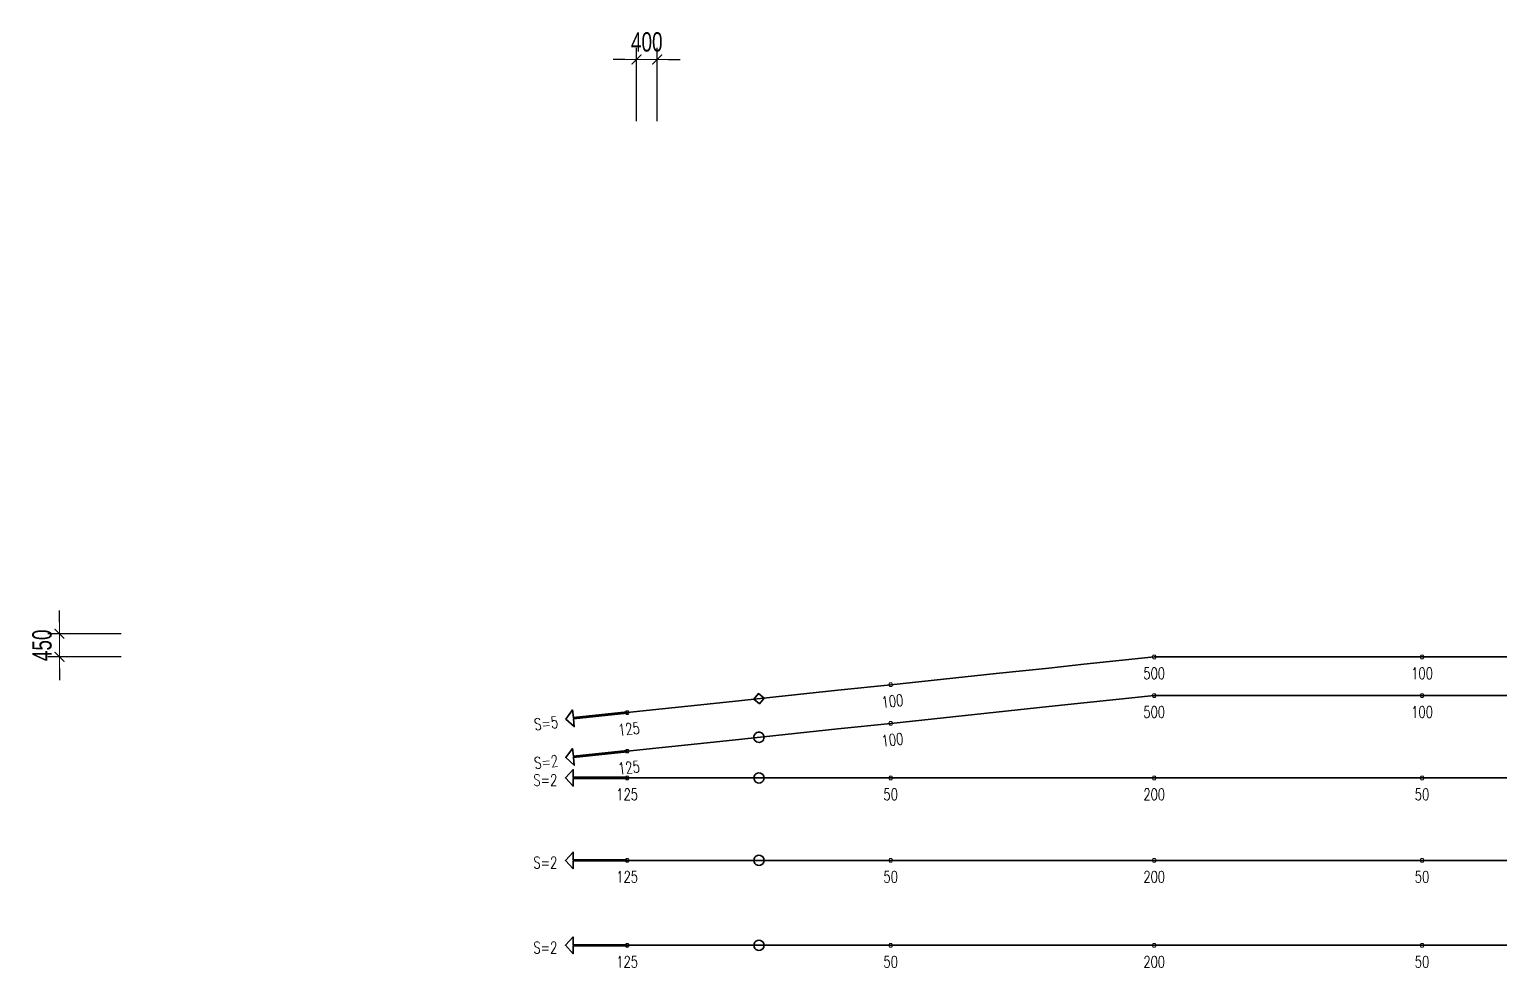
# Model space of a CAD drawing. Header units: millimetres. Extents: x 118516 to 587758, y -25561 to 50684.
# Drawn here: x 370816 to 399355, y 32467 to 50684 of the extents above; entities that cross this region are included whole.
import ezdxf

# ---------------------------------------------------------------- set-up
doc = ezdxf.new("R2010")
doc.units = ezdxf.units.MM
doc.layers.get('Defpoints').update_dxf_attribs({"color": 151, "lineweight": 9})
doc.layers.add('Current plane_Column', color=7, linetype='Continuous', true_color=0x4b00ff)
for name, color, linetype, lineweight in [('NDC_S-TENDON', 6, 'Continuous', 35), ('NDC_S_ANNO', 7, 'Continuous', 20), ('NDC_S_DIM', 1, 'Continuous', 15)]:
    doc.layers.add(name, color=color, linetype=linetype, lineweight=lineweight)
doc.styles.add('NDC_ANNO', font='', dxfattribs={"width": 0.8})
doc.styles.add('NDC_DIM', font='', dxfattribs={"width": 0.75})
doc.styles.get('NDC_ANNO').set_extended_font_data('Dotum')
doc.styles.get('NDC_DIM').set_extended_font_data('Dotum')
doc.dimstyles.new('NDC_dim_150', dxfattribs={"dimscale": 150, "dimtxt": 2.5, "dimasz": 1.5, "dimexe": 1.5, "dimexo": 2.5, "dimgap": 1, "dimtad": 1, "dimdec": 0, "dimzin": 0, "dimdsep": 46, "dimtxsty": 'NDC_DIM', "dimblk": 'DIMMARK', "dimcen": 0.09, "dimdle": 1.2, "dimclrd": 1, "dimclre": 1, "dimclrt": 3, "dimadec": 0, "dimazin": 0, "dimtfac": 1, "dimtdec": 0, "dimtix": 1, "dimtofl": 0, "dimtmove": 0, "dimatfit": 3, "dimfxl": 8, "dimfxlon": 1, "dimtolj": 1, "dimtzin": 0, "dimarcsym": 0})

# ---------------------------------------------------------------- blocks, each defined once
blk = doc.blocks.new('DIMMARK')
at = {"layer": 'NDC_S_DIM', "color": 1}
blk.add_line((-1.5, 0), (1, 0), dxfattribs=at)
at = {"layer": 'NDC_S_DIM', "color": 2, "const_width": 0.1}
blk.add_lwpolyline([(-0.42, -0.42), (0.42, 0.42)], dxfattribs=at)
blk = doc.blocks.new('*D25')
at = {"layer": 'Defpoints', "color": 0, "ltscale": 100, "transparency": 16777216}
for p in [(387702, 38950), (371400, 38500), (387702, 38500)]:
    blk.add_point(p, dxfattribs=at)
at = {"layer": 'NDC_S_DIM', "color": 1, "lineweight": -2, "ltscale": 100, "transparency": 16777216}
for p, q in [((371400, 39175), (371400, 39400)), ((372600, 38950), (371175, 38950)), ((372600, 38500), (371175, 38500)), ((371400, 38275), (371400, 38050))]:
    blk.add_line(p, q, dxfattribs=at)
at = {"layer": 'NDC_S_DIM', "color": 1, "lineweight": -2, "ltscale": 100, "transparency": 16777216, "xscale": 225, "yscale": 225, "zscale": 225}
for p, rotation in [((371400, 38950), 270), ((371400, 38500), 90)]:
    blk.add_blockref('DIMMARK', p, dxfattribs=dict(at, rotation=rotation))
at = {"layer": 'NDC_S_DIM', "color": 3, "ltscale": 100, "transparency": 16777216, "insert": (371062, 38725), "char_height": 375, "attachment_point": 5, "rotation": 90, "style": 'NDC_DIM'}
blk.add_mtext('\\A1;450', dxfattribs=at)
blk = doc.blocks.new('*D28')
at = {"layer": 'Defpoints', "color": 0, "ltscale": 100, "transparency": 16777216}
for p in [(383000, 50100), (382600, 33473), (383000, 33473)]:
    blk.add_point(p, dxfattribs=at)
at = {"layer": 'NDC_S_DIM', "color": 1, "lineweight": -2, "ltscale": 100, "transparency": 16777216}
for p, q in [((382600, 48900), (382600, 50325)), ((383000, 48900), (383000, 50325)), ((382375, 50100), (382150, 50100)), ((383225, 50100), (383450, 50100))]:
    blk.add_line(p, q, dxfattribs=at)
at = {"layer": 'NDC_S_DIM', "color": 1, "lineweight": -2, "ltscale": 100, "transparency": 16777216, "xscale": 225, "yscale": 225, "zscale": 225}
blk.add_blockref('DIMMARK', (382600, 50100), dxfattribs=at)
at = {"layer": 'NDC_S_DIM', "color": 1, "lineweight": -2, "ltscale": 100, "transparency": 16777216, "xscale": 225, "yscale": 225, "zscale": 225, "rotation": 180}
blk.add_blockref('DIMMARK', (383000, 50100), dxfattribs=at)
at = {"layer": 'NDC_S_DIM', "color": 3, "ltscale": 100, "transparency": 16777216, "insert": (382800, 50438), "char_height": 375, "attachment_point": 5, "style": 'NDC_DIM'}
blk.add_mtext('\\A1;400', dxfattribs=at)
blk = doc.blocks.new('HTB TDX')
at = {"layer": 'NDC_S-TENDON', "linetype": 'Continuous'}
for points, elevation in [([(10090, 29000, 20, 20, 0), (10070, 29035, 20, 20, 0), (10030, 29035, 20, 20, 0), (10010, 29000, 20, 20, 0), (10030, 28965, 20, 20, 0), (10070, 28965, 20, 20, 0)], 3600), ([(10090, 29000, 20, 20, 0), (10070, 29035, 20, 20, 0), (10030, 29035, 20, 20, 0), (10010, 29000, 20, 20, 0), (10030, 28965, 20, 20, 0), (10070, 28965, 20, 20, 0)], 3600), ([(10090, 29000, 20, 20, 0), (10070, 29035, 20, 20, 0), (10030, 29035, 20, 20, 0), (10010, 29000, 20, 20, 0), (10030, 28965, 20, 20, 0), (10070, 28965, 20, 20, 0)], 3600), ([(10090, 29000, 20, 20, 0), (10070, 29035, 20, 20, 0), (10030, 29035, 20, 20, 0), (10010, 29000, 20, 20, 0), (10030, 28965, 20, 20, 0), (10070, 28965, 20, 20, 0)], 3600), ([(15290, 29000, 20, 20, 0), (15270, 29035, 20, 20, 0), (15230, 29035, 20, 20, 0), (15210, 29000, 20, 20, 0), (15230, 28965, 20, 20, 0), (15270, 28965, 20, 20, 0)], 3200), ([(15290, 29000, 20, 20, 0), (15270, 29035, 20, 20, 0), (15230, 29035, 20, 20, 0), (15210, 29000, 20, 20, 0), (15230, 28965, 20, 20, 0), (15270, 28965, 20, 20, 0)], 3200), ([(4975, 28460, 20, 20, 0), (4955, 28494, 20, 20, 0), (4915, 28494, 20, 20, 0), (4895, 28460, 20, 20, 0), (4915, 28425, 20, 20, 0), (4955, 28425, 20, 20, 0)], 3200), ([(4975, 28460, 20, 20, 0), (4955, 28494, 20, 20, 0), (4915, 28494, 20, 20, 0), (4895, 28460, 20, 20, 0), (4915, 28425, 20, 20, 0), (4955, 28425, 20, 20, 0)], 3200), ([(10090, 28250, 20, 20, 0), (10070, 28285, 20, 20, 0), (10030, 28285, 20, 20, 0), (10010, 28250, 20, 20, 0), (10030, 28215, 20, 20, 0), (10070, 28215, 20, 20, 0)], 3600), ([(10090, 28250, 20, 20, 0), (10070, 28285, 20, 20, 0), (10030, 28285, 20, 20, 0), (10010, 28250, 20, 20, 0), (10030, 28215, 20, 20, 0), (10070, 28215, 20, 20, 0)], 3600), ([(10090, 28250, 20, 20, 0), (10070, 28285, 20, 20, 0), (10030, 28285, 20, 20, 0), (10010, 28250, 20, 20, 0), (10030, 28215, 20, 20, 0), (10070, 28215, 20, 20, 0)], 3600), ([(10090, 28250, 20, 20, 0), (10070, 28285, 20, 20, 0), (10030, 28285, 20, 20, 0), (10010, 28250, 20, 20, 0), (10030, 28215, 20, 20, 0), (10070, 28215, 20, 20, 0)], 3600), ([(15290, 28250, 20, 20, 0), (15270, 28285, 20, 20, 0), (15230, 28285, 20, 20, 0), (15210, 28250, 20, 20, 0), (15230, 28215, 20, 20, 0), (15270, 28215, 20, 20, 0)], 3200), ([(15290, 28250, 20, 20, 0), (15270, 28285, 20, 20, 0), (15230, 28285, 20, 20, 0), (15210, 28250, 20, 20, 0), (15230, 28215, 20, 20, 0), (15270, 28215, 20, 20, 0)], 3200), ([(-140, 27920, 20, 20, 0), (-160, 27954, 20, 20, 0), (-200, 27954, 20, 20, 0), (-220, 27920, 20, 20, 0), (-200, 27885, 20, 20, 0), (-160, 27885, 20, 20, 0)], 3575), ([(-140, 27920, 20, 20, 0), (-160, 27954, 20, 20, 0), (-200, 27954, 20, 20, 0), (-220, 27920, 20, 20, 0), (-200, 27885, 20, 20, 0), (-160, 27885, 20, 20, 0)], 3575), ([(4975, 27710, 20, 20, 0), (4955, 27744, 20, 20, 0), (4915, 27744, 20, 20, 0), (4895, 27710, 20, 20, 0), (4915, 27675, 20, 20, 0), (4955, 27675, 20, 20, 0)], 3200), ([(4975, 27710, 20, 20, 0), (4955, 27744, 20, 20, 0), (4915, 27744, 20, 20, 0), (4895, 27710, 20, 20, 0), (4915, 27675, 20, 20, 0), (4955, 27675, 20, 20, 0)], 3200), ([(-140, 27170, 20, 20, 0), (-160, 27204, 20, 20, 0), (-200, 27204, 20, 20, 0), (-220, 27170, 20, 20, 0), (-200, 27135, 20, 20, 0), (-160, 27135, 20, 20, 0)], 3575), ([(-140, 27170, 20, 20, 0), (-160, 27204, 20, 20, 0), (-200, 27204, 20, 20, 0), (-220, 27170, 20, 20, 0), (-200, 27135, 20, 20, 0), (-160, 27135, 20, 20, 0)], 3575), ([(-140, 26650, 20, 20, 0), (-160, 26685, 20, 20, 0), (-200, 26685, 20, 20, 0), (-220, 26650, 20, 20, 0), (-200, 26615, 20, 20, 0), (-160, 26615, 20, 20, 0)], 3575), ([(-140, 26650, 20, 20, 0), (-160, 26685, 20, 20, 0), (-200, 26685, 20, 20, 0), (-220, 26650, 20, 20, 0), (-200, 26615, 20, 20, 0), (-160, 26615, 20, 20, 0)], 3575), ([(4975, 26650, 20, 20, 0), (4955, 26685, 20, 20, 0), (4915, 26685, 20, 20, 0), (4895, 26650, 20, 20, 0), (4915, 26615, 20, 20, 0), (4955, 26615, 20, 20, 0)], 3500), ([(4975, 26650, 20, 20, 0), (4955, 26685, 20, 20, 0), (4915, 26685, 20, 20, 0), (4895, 26650, 20, 20, 0), (4915, 26615, 20, 20, 0), (4955, 26615, 20, 20, 0)], 3500), ([(10090, 26650, 20, 20, 0), (10070, 26685, 20, 20, 0), (10030, 26685, 20, 20, 0), (10010, 26650, 20, 20, 0), (10030, 26615, 20, 20, 0), (10070, 26615, 20, 20, 0)], 3650), ([(10090, 26650, 20, 20, 0), (10070, 26685, 20, 20, 0), (10030, 26685, 20, 20, 0), (10010, 26650, 20, 20, 0), (10030, 26615, 20, 20, 0), (10070, 26615, 20, 20, 0)], 3650), ([(10090, 26650, 20, 20, 0), (10070, 26685, 20, 20, 0), (10030, 26685, 20, 20, 0), (10010, 26650, 20, 20, 0), (10030, 26615, 20, 20, 0), (10070, 26615, 20, 20, 0)], 3650), ([(10090, 26650, 20, 20, 0), (10070, 26685, 20, 20, 0), (10030, 26685, 20, 20, 0), (10010, 26650, 20, 20, 0), (10030, 26615, 20, 20, 0), (10070, 26615, 20, 20, 0)], 3650), ([(15290, 26650, 20, 20, 0), (15270, 26685, 20, 20, 0), (15230, 26685, 20, 20, 0), (15210, 26650, 20, 20, 0), (15230, 26615, 20, 20, 0), (15270, 26615, 20, 20, 0)], 3500), ([(15290, 26650, 20, 20, 0), (15270, 26685, 20, 20, 0), (15230, 26685, 20, 20, 0), (15210, 26650, 20, 20, 0), (15230, 26615, 20, 20, 0), (15270, 26615, 20, 20, 0)], 3500), ([(-140, 25050, 20, 20, 0), (-160, 25085, 20, 20, 0), (-200, 25085, 20, 20, 0), (-220, 25050, 20, 20, 0), (-200, 25015, 20, 20, 0), (-160, 25015, 20, 20, 0)], 3575), ([(-140, 25050, 20, 20, 0), (-160, 25085, 20, 20, 0), (-200, 25085, 20, 20, 0), (-220, 25050, 20, 20, 0), (-200, 25015, 20, 20, 0), (-160, 25015, 20, 20, 0)], 3575), ([(4975, 25050, 20, 20, 0), (4955, 25085, 20, 20, 0), (4915, 25085, 20, 20, 0), (4895, 25050, 20, 20, 0), (4915, 25015, 20, 20, 0), (4955, 25015, 20, 20, 0)], 3500), ([(4975, 25050, 20, 20, 0), (4955, 25085, 20, 20, 0), (4915, 25085, 20, 20, 0), (4895, 25050, 20, 20, 0), (4915, 25015, 20, 20, 0), (4955, 25015, 20, 20, 0)], 3500), ([(10090, 25050, 20, 20, 0), (10070, 25085, 20, 20, 0), (10030, 25085, 20, 20, 0), (10010, 25050, 20, 20, 0), (10030, 25015, 20, 20, 0), (10070, 25015, 20, 20, 0)], 3650), ([(10090, 25050, 20, 20, 0), (10070, 25085, 20, 20, 0), (10030, 25085, 20, 20, 0), (10010, 25050, 20, 20, 0), (10030, 25015, 20, 20, 0), (10070, 25015, 20, 20, 0)], 3650), ([(10090, 25050, 20, 20, 0), (10070, 25085, 20, 20, 0), (10030, 25085, 20, 20, 0), (10010, 25050, 20, 20, 0), (10030, 25015, 20, 20, 0), (10070, 25015, 20, 20, 0)], 3650), ([(10090, 25050, 20, 20, 0), (10070, 25085, 20, 20, 0), (10030, 25085, 20, 20, 0), (10010, 25050, 20, 20, 0), (10030, 25015, 20, 20, 0), (10070, 25015, 20, 20, 0)], 3650), ([(15290, 25050, 20, 20, 0), (15270, 25085, 20, 20, 0), (15230, 25085, 20, 20, 0), (15210, 25050, 20, 20, 0), (15230, 25015, 20, 20, 0), (15270, 25015, 20, 20, 0)], 3500), ([(15290, 25050, 20, 20, 0), (15270, 25085, 20, 20, 0), (15230, 25085, 20, 20, 0), (15210, 25050, 20, 20, 0), (15230, 25015, 20, 20, 0), (15270, 25015, 20, 20, 0)], 3500), ([(-140, 23400, 20, 20, 0), (-160, 23435, 20, 20, 0), (-200, 23435, 20, 20, 0), (-220, 23400, 20, 20, 0), (-200, 23365, 20, 20, 0), (-160, 23365, 20, 20, 0)], 3575), ([(-140, 23400, 20, 20, 0), (-160, 23435, 20, 20, 0), (-200, 23435, 20, 20, 0), (-220, 23400, 20, 20, 0), (-200, 23365, 20, 20, 0), (-160, 23365, 20, 20, 0)], 3575), ([(4975, 23400, 20, 20, 0), (4955, 23435, 20, 20, 0), (4915, 23435, 20, 20, 0), (4895, 23400, 20, 20, 0), (4915, 23365, 20, 20, 0), (4955, 23365, 20, 20, 0)], 3500), ([(4975, 23400, 20, 20, 0), (4955, 23435, 20, 20, 0), (4915, 23435, 20, 20, 0), (4895, 23400, 20, 20, 0), (4915, 23365, 20, 20, 0), (4955, 23365, 20, 20, 0)], 3500), ([(10090, 23400, 20, 20, 0), (10070, 23435, 20, 20, 0), (10030, 23435, 20, 20, 0), (10010, 23400, 20, 20, 0), (10030, 23365, 20, 20, 0), (10070, 23365, 20, 20, 0)], 3650), ([(10090, 23400, 20, 20, 0), (10070, 23435, 20, 20, 0), (10030, 23435, 20, 20, 0), (10010, 23400, 20, 20, 0), (10030, 23365, 20, 20, 0), (10070, 23365, 20, 20, 0)], 3650), ([(10090, 23400, 20, 20, 0), (10070, 23435, 20, 20, 0), (10030, 23435, 20, 20, 0), (10010, 23400, 20, 20, 0), (10030, 23365, 20, 20, 0), (10070, 23365, 20, 20, 0)], 3650), ([(10090, 23400, 20, 20, 0), (10070, 23435, 20, 20, 0), (10030, 23435, 20, 20, 0), (10010, 23400, 20, 20, 0), (10030, 23365, 20, 20, 0), (10070, 23365, 20, 20, 0)], 3650), ([(15290, 23400, 20, 20, 0), (15270, 23435, 20, 20, 0), (15230, 23435, 20, 20, 0), (15210, 23400, 20, 20, 0), (15230, 23365, 20, 20, 0), (15270, 23365, 20, 20, 0)], 3500), ([(15290, 23400, 20, 20, 0), (15270, 23435, 20, 20, 0), (15230, 23435, 20, 20, 0), (15210, 23400, 20, 20, 0), (15230, 23365, 20, 20, 0), (15270, 23365, 20, 20, 0)], 3500)]:
    blk.add_lwpolyline(points, format="xyseb", close=True, dxfattribs=dict(at, elevation=elevation))
for points, elevation in [([(2278, 28179), (2388, 28090), (2477, 28200), (2367, 28289), (2278, 28179)], 3362), ([(-181, 27932), (-1225, 27821), (-1241, 27970), (-1373, 27794), (-1207, 27648), (-1223, 27797), (-179, 27908)], 3575), ([(2278, 27429), (2286, 27399), (2303, 27373), (2328, 27353), (2357, 27342), (2388, 27340), (2418, 27348), (2444, 27365), (2464, 27390), (2475, 27419), (2477, 27450), (2469, 27480), (2452, 27507), (2427, 27526), (2398, 27538), (2367, 27539), (2337, 27531), (2311, 27514), (2291, 27490), (2280, 27460), (2278, 27429)], 3362), ([(-181, 27182), (-1225, 27071), (-1241, 27220), (-1373, 27044), (-1207, 26898), (-1223, 27047), (-179, 27158)], 3575), ([(-180, 26662), (-1230, 26662), (-1230, 26812), (-1380, 26650), (-1230, 26488), (-1230, 26638), (-180, 26638)], 3575), ([(2277, 26650), (2282, 26619), (2297, 26591), (2319, 26569), (2347, 26555), (2377, 26550), (2408, 26555), (2436, 26569), (2458, 26591), (2473, 26619), (2477, 26650), (2473, 26681), (2458, 26709), (2436, 26731), (2408, 26745), (2377, 26750), (2347, 26745), (2319, 26731), (2297, 26709), (2282, 26681), (2277, 26650)], 3532), ([(-180, 25062), (-1230, 25062), (-1230, 25212), (-1380, 25050), (-1230, 24888), (-1230, 25038), (-180, 25038)], 3575), ([(2277, 25050), (2282, 25019), (2297, 24991), (2319, 24969), (2347, 24955), (2377, 24950), (2408, 24955), (2436, 24969), (2458, 24991), (2473, 25019), (2477, 25050), (2473, 25081), (2458, 25109), (2436, 25131), (2408, 25145), (2377, 25150), (2347, 25145), (2319, 25131), (2297, 25109), (2282, 25081), (2277, 25050)], 3532), ([(-180, 23412), (-1230, 23412), (-1230, 23562), (-1380, 23400), (-1230, 23238), (-1230, 23388), (-180, 23388)], 3575), ([(2277, 23400), (2282, 23369), (2297, 23341), (2319, 23319), (2347, 23305), (2377, 23300), (2408, 23305), (2436, 23319), (2458, 23341), (2473, 23369), (2477, 23400), (2473, 23431), (2458, 23459), (2436, 23481), (2408, 23495), (2377, 23500), (2347, 23495), (2319, 23481), (2297, 23459), (2282, 23431), (2277, 23400)], 3532)]:
    blk.add_lwpolyline(points, close=True, dxfattribs=dict(at, elevation=elevation))
for points in [[(-180, 27920, 3575), (502, 27992, 3558), (1184, 28064, 3508), (1866, 28136, 3425), (2889, 28244, 3300), (3912, 28352, 3225), (4935, 28460, 3200), (5958, 28568, 3227), (6981, 28676, 3307), (8004, 28784, 3440), (8686, 28856, 3529), (9368, 28928, 3582), (10050, 29000, 3600)], [(10050, 29000, 3600), (10743, 29000, 3582), (11437, 29000, 3529), (12130, 29000, 3440), (13170, 29000, 3307), (14210, 29000, 3227), (15250, 29000, 3200), (16290, 29000, 3227), (17330, 29000, 3307), (18370, 29000, 3440), (19063, 29000, 3529), (19757, 29000, 3582), (20450, 29000, 3600)], [(-180, 27170, 3575), (502, 27242, 3558), (1184, 27314, 3508), (1866, 27386, 3425), (2889, 27494, 3300), (3912, 27602, 3225), (4935, 27710, 3200), (5958, 27818, 3227), (6981, 27926, 3307), (8004, 28034, 3440), (8686, 28106, 3529), (9368, 28178, 3582), (10050, 28250, 3600)], [(10050, 28250, 3600), (10743, 28250, 3582), (11437, 28250, 3529), (12130, 28250, 3440), (13170, 28250, 3307), (14210, 28250, 3227), (15250, 28250, 3200), (16290, 28250, 3227), (17330, 28250, 3307), (18370, 28250, 3440), (19063, 28250, 3529), (19757, 28250, 3582), (20450, 28250, 3600)], [(-180, 26650, 3575), (502, 26650, 3572), (1184, 26650, 3562), (1866, 26650, 3545), (2889, 26650, 3520), (3912, 26650, 3505), (4935, 26650, 3500), (5958, 26650, 3510), (6981, 26650, 3540), (8004, 26650, 3590), (8686, 26650, 3623), (9368, 26650, 3643), (10050, 26650, 3650)], [(10050, 26650, 3650), (10743, 26650, 3643), (11437, 26650, 3623), (12130, 26650, 3590), (13170, 26650, 3540), (14210, 26650, 3510), (15250, 26650, 3500), (16290, 26650, 3510), (17330, 26650, 3540), (18370, 26650, 3590), (19063, 26650, 3623), (19757, 26650, 3643), (20450, 26650, 3650)], [(-180, 25050, 3575), (502, 25050, 3572), (1184, 25050, 3562), (1866, 25050, 3545), (2889, 25050, 3520), (3912, 25050, 3505), (4935, 25050, 3500), (5958, 25050, 3510), (6981, 25050, 3540), (8004, 25050, 3590), (8686, 25050, 3623), (9368, 25050, 3643), (10050, 25050, 3650)], [(10050, 25050, 3650), (10743, 25050, 3643), (11437, 25050, 3623), (12130, 25050, 3590), (13170, 25050, 3540), (14210, 25050, 3510), (15250, 25050, 3500), (16290, 25050, 3510), (17330, 25050, 3540), (18370, 25050, 3590), (19063, 25050, 3623), (19757, 25050, 3643), (20450, 25050, 3650)], [(-180, 23400, 3575), (502, 23400, 3572), (1184, 23400, 3562), (1866, 23400, 3545), (2889, 23400, 3520), (3912, 23400, 3505), (4935, 23400, 3500), (5958, 23400, 3510), (6981, 23400, 3540), (8004, 23400, 3590), (8686, 23400, 3623), (9368, 23400, 3643), (10050, 23400, 3650)], [(10050, 23400, 3650), (10743, 23400, 3643), (11437, 23400, 3623), (12130, 23400, 3590), (13170, 23400, 3540), (14210, 23400, 3510), (15250, 23400, 3500), (16290, 23400, 3510), (17330, 23400, 3540), (18370, 23400, 3590), (19063, 23400, 3623), (19757, 23400, 3643), (20450, 23400, 3650)]]:
    blk.add_polyline3d(points, dxfattribs=at)
at = {"layer": 'NDC_S_ANNO', "linetype": 'Continuous', "char_height": 225, "attachment_point": 5, "line_spacing_factor": 0.75, "style": 'NDC_ANNO'}
for s, insert in [('\\FSTANDARD.shx;500', (10050, 28680, 3600)), ('\\FSTANDARD.shx;100', (15250, 28680, 3200)), ('\\FSTANDARD.shx;500', (10050, 27930, 3600)), ('\\FSTANDARD.shx;100', (15250, 27930, 3200)), ('\\FSTANDARD.shx;125', (-180, 26330, 3575)), ('\\FSTANDARD.shx;50', (4935, 26330, 3500)), ('\\FSTANDARD.shx;200', (10050, 26330, 3650)), ('\\FSTANDARD.shx;50', (15250, 26330, 3500)), ('\\FSTANDARD.shx;125', (-180, 24730, 3575)), ('\\FSTANDARD.shx;50', (4935, 24730, 3500)), ('\\FSTANDARD.shx;200', (10050, 24730, 3650)), ('\\FSTANDARD.shx;50', (15250, 24730, 3500)), ('\\FSTANDARD.shx;125', (-180, 23080, 3575)), ('\\FSTANDARD.shx;50', (4935, 23080, 3500)), ('\\FSTANDARD.shx;200', (10050, 23080, 3650)), ('\\FSTANDARD.shx;50', (15250, 23080, 3500))]:
    blk.add_mtext(s, dxfattribs=dict(at, insert=insert))
for s, insert, rotation in [('\\FSTANDARD.shx;100', (4969, 28142, 3200), 6.0286), ('\\FSTANDARD.shx;S=5', (-1754, 27711, 3700), 6.0286), ('\\FSTANDARD.shx;125', (-146, 27601, 3575), 6.0286), ('\\FSTANDARD.shx;100', (4969, 27392, 3200), 6.0286), ('\\FSTANDARD.shx;S=2', (-1754, 26961, 3700), 6.0286), ('\\FSTANDARD.shx;125', (-146, 26851, 3575), 6.0286), ('\\FSTANDARD.shx;S=2', (-1768, 26607, 3700), 0), ('\\FSTANDARD.shx;S=2', (-1768, 25007, 3700), 0), ('\\FSTANDARD.shx;S=2', (-1768, 23357, 3700), 0)]:
    blk.add_mtext(s, dxfattribs=dict(at, insert=insert, rotation=rotation))

msp = doc.modelspace()

# ---------------------------------------------------------------- block references
at = {"layer": 'Current plane_Column'}
msp.add_blockref('HTB TDX', (382600, 9500), dxfattribs=at)

# ---------------------------------------------------------------- dimensions: what is measured, and where the dimension line sits
at = {"layer": 'NDC_S_DIM', "ltscale": 100}
dim = msp.add_linear_dim(base=(383000, 50100), p1=(382600, 33472.8), p2=(383000, 33472.8), dimstyle='NDC_dim_150', dxfattribs=at)
dim.commit()
dim.dimension.update_dxf_attribs({"geometry": '*D28', "text_midpoint": (382800, 50437.8)})
dim = msp.add_linear_dim(base=(371400, 38500), p1=(387701.9, 38950), p2=(387701.9, 38500), angle=90, dimstyle='NDC_dim_150', dxfattribs=at)
dim.commit()
dim.dimension.update_dxf_attribs({"geometry": '*D25', "text_midpoint": (371062.2, 38725)})

doc.saveas('drawing.dxf')
